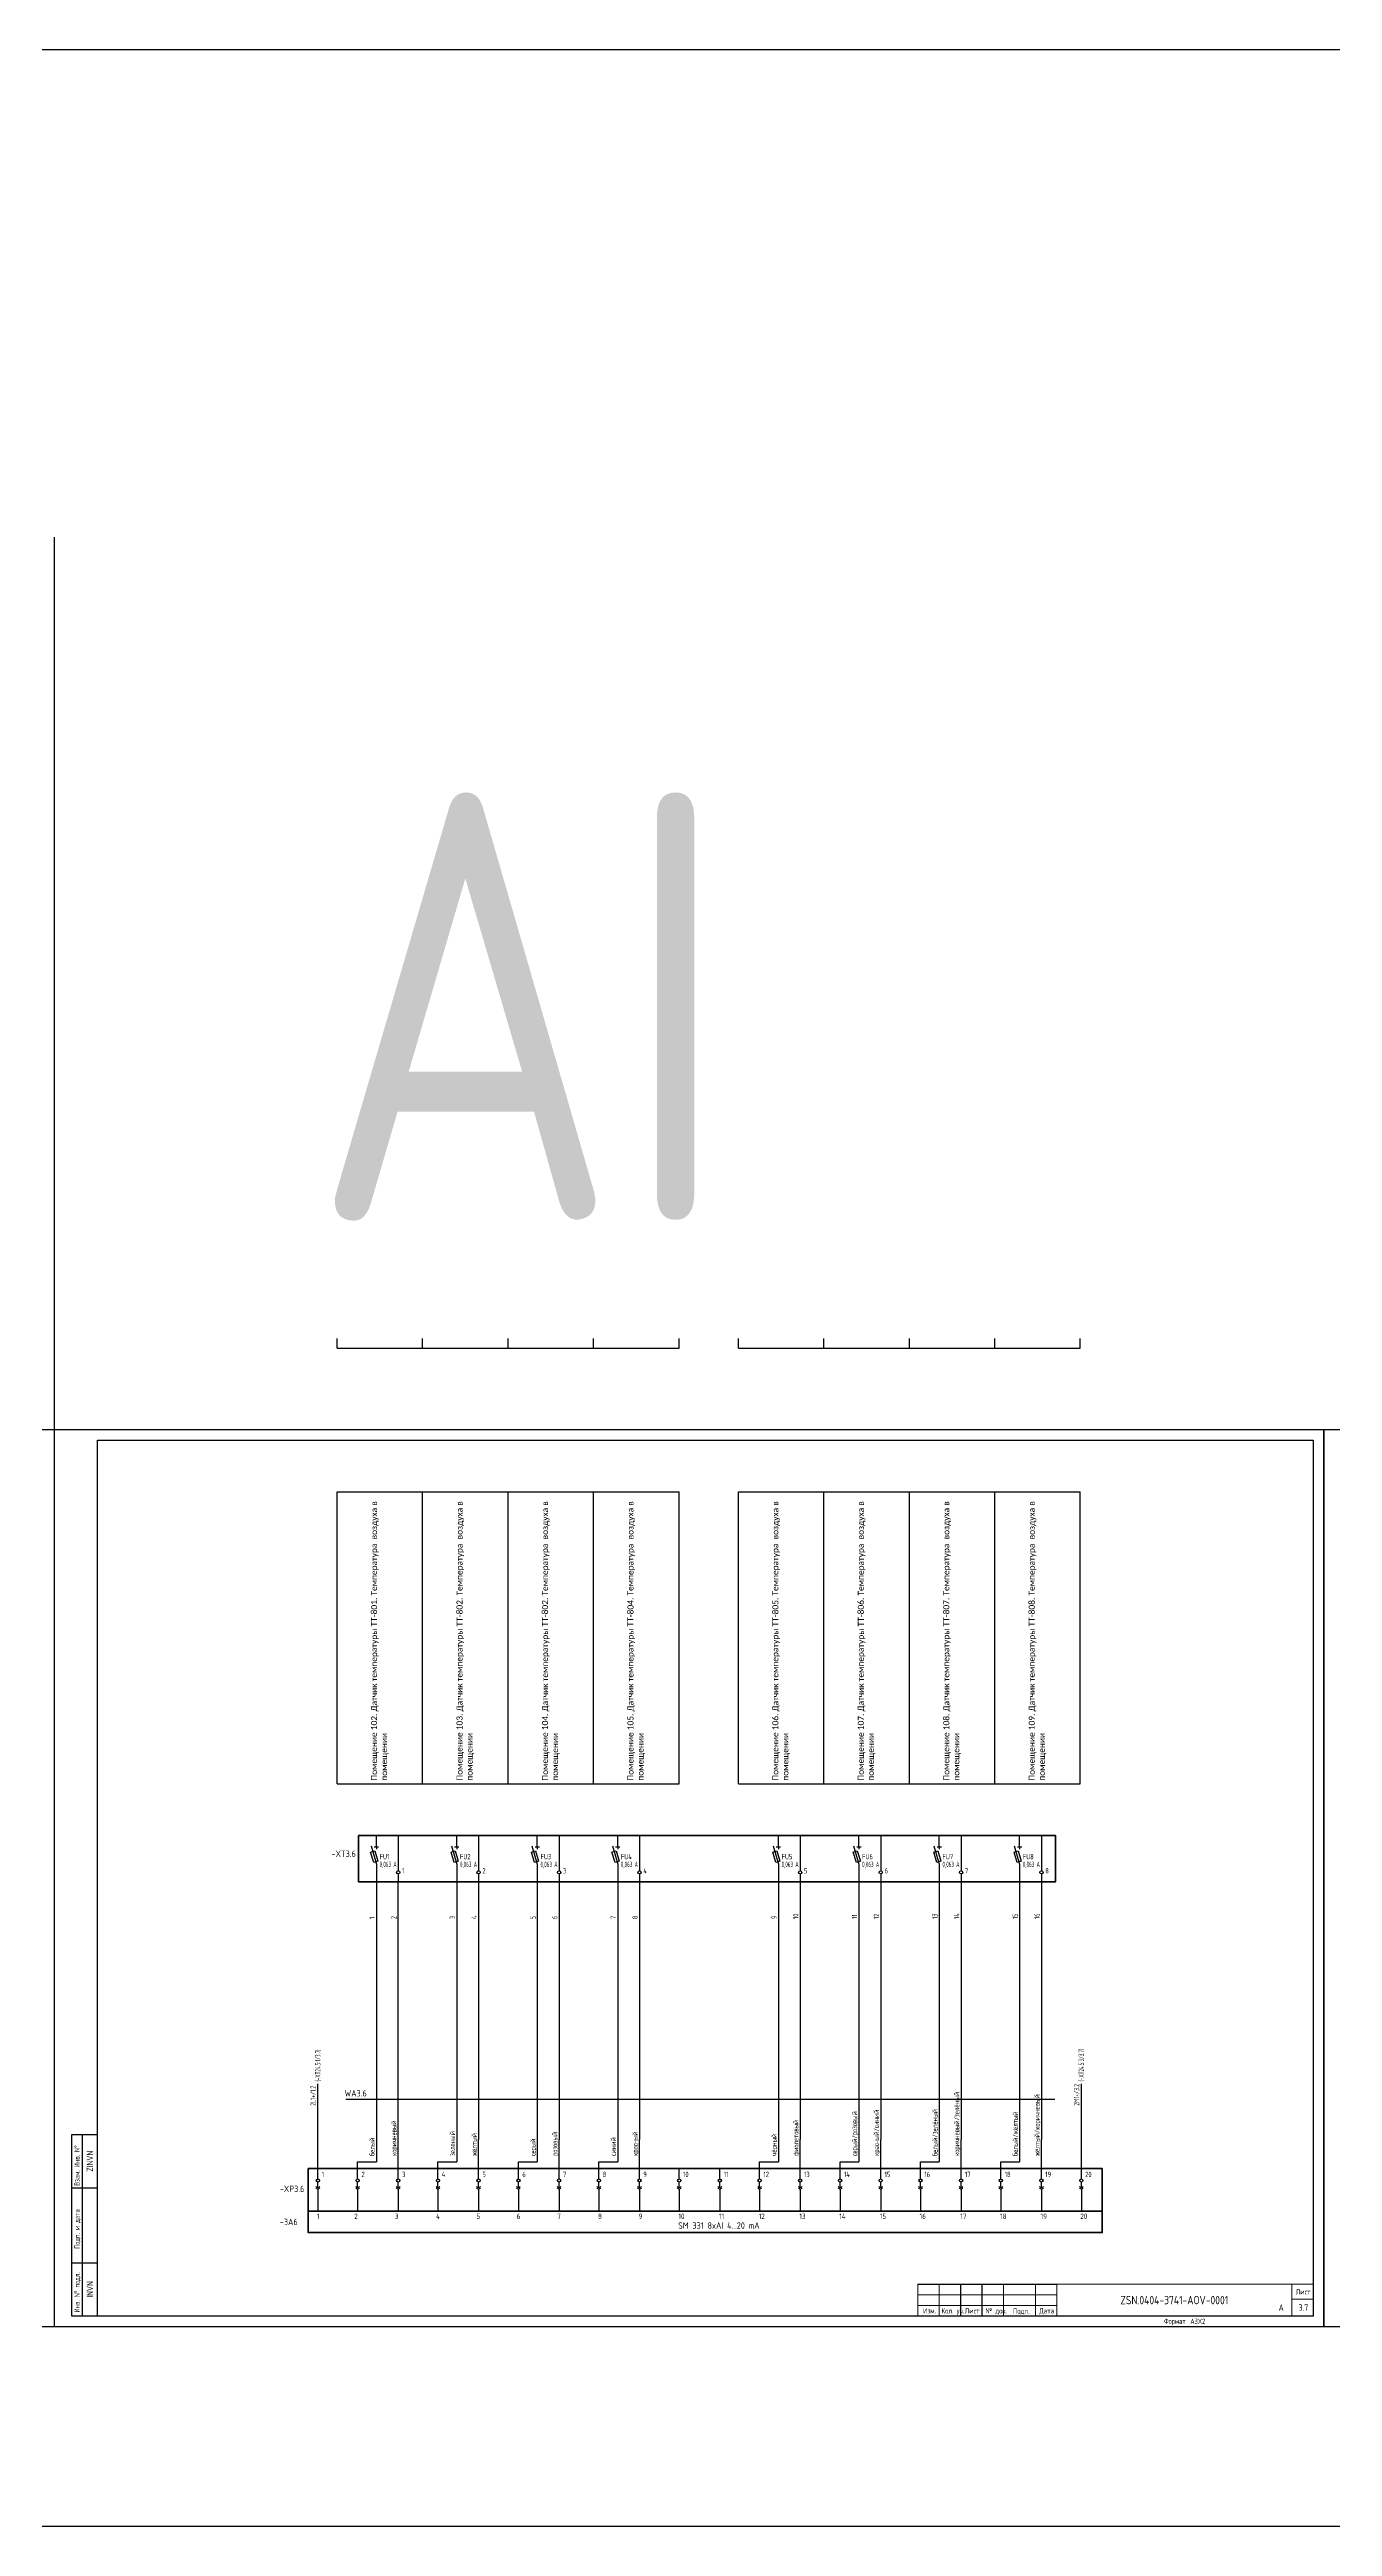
# Model space of a CAD drawing. Header units: millimetres. Extents: x 1235 to 19908, y 833 to 4314.
# Drawn here: x 4848 to 5448, y 1373 to 2532 of the extents above; entities that cross this region are included whole.
import ezdxf
from ezdxf.enums import TextEntityAlignment as Align

# ---------------------------------------------------------------- set-up
doc = ezdxf.new("R2010")
doc.units = ezdxf.units.MM
doc.layers.add('EPLAN108', color=5, linetype='Continuous', lineweight=30)
for name, color, linetype in [('КИА_МАРКИРОВКА', 2, 'Continuous'), ('КИА_НАКЛЕЙКИ', 1, 'Continuous'), ('КИА_РАМКИ-ШТАМПЫ', 7, 'Continuous'), ('ФОРМАТ', 7, 'Continuous')]:
    doc.layers.add(name, color=color, linetype=linetype)
doc.styles.add('GOST-A 3-1', font='', dxfattribs={"height": 3})
doc.styles.add('GOSTA-2.5-1', font='', dxfattribs={"width": 0.9, "height": 2.5})
doc.styles.add('ROMAND0-100', font='romand.shx')
doc.styles.add('ROMANS0-60', font='romans.shx', dxfattribs={"width": 0.6})
doc.styles.add('ROMANS0-70', font='romans.shx', dxfattribs={"width": 0.7})
doc.styles.get("Standard").update_dxf_attribs({"font": 'arial.ttf'})
doc.styles.get('GOST-A 3-1').set_extended_font_data('GOST type A')
doc.styles.get('GOSTA-2.5-1').set_extended_font_data('GOST Type AU')

# ---------------------------------------------------------------- blocks, each defined once
blk = doc.blocks.new('A$C5D65067D')
at = {"color": 0}
for p, q in [((-2.7, 13.8), (-0.7, 14.4)), ((-1.2, 9), (-2.7, 13.8)), ((-2.5, 16.8), (0, 8.3)), ((-1, 16.3), (1, 16.3)), ((-0.7, 14.4), (0.7, 9.6)), ((0, 16.3), (0, 21.6)), ((0, 16.3), (0, 15.3)), ((10.2, 21.6), (10.2, 5.1)), ((35, 13.8), (36.9, 14.4)), ((36.4, 9), (35, 13.8)), ((35.1, 16.8), (37.6, 8.3)), ((36.6, 16.3), (38.6, 16.3)), ((36.9, 14.4), (38.3, 9.6)), ((37.6, 16.3), (37.6, 21.6)), ((37.6, 16.3), (37.6, 15.3)), ((47.8, 21.6), (47.8, 5.1)), ((72.6, 13.8), (74.5, 14.4)), ((74, 9), (72.6, 13.8)), ((72.8, 16.8), (75.3, 8.3)), ((74.3, 16.3), (76.3, 16.3)), ((74.5, 14.4), (75.9, 9.6)), ((75.3, 16.3), (75.3, 21.6)), ((75.3, 16.3), (75.3, 15.3)), ((85.5, 21.6), (85.5, 5.1)), ((110.2, 13.8), (112.2, 14.4)), ((111.7, 9), (110.2, 13.8)), ((110.4, 16.8), (112.9, 8.3)), ((111.9, 16.3), (113.9, 16.3)), ((112.2, 14.4), (113.6, 9.6)), ((112.9, 16.3), (112.9, 21.6)), ((112.9, 16.3), (112.9, 15.3)), ((123.1, 21.6), (123.1, 5.1)), ((185.5, 13.8), (187.4, 14.4)), ((186.9, 9), (185.5, 13.8)), ((185.7, 16.8), (188.2, 8.3)), ((187.1, 16.3), (189.1, 16.3)), ((187.4, 14.4), (188.8, 9.6)), ((188.1, 16.3), (188.1, 21.6)), ((188.1, 16.3), (188.1, 15.3)), ((198.3, 21.6), (198.3, 5.1)), ((223.1, 13.8), (225, 14.4)), ((224.6, 9), (223.1, 13.8)), ((223.3, 16.8), (225.8, 8.3)), ((224.8, 16.3), (226.8, 16.3)), ((225, 14.4), (226.5, 9.6)), ((225.8, 16.3), (225.8, 21.6)), ((225.8, 16.3), (225.8, 15.3)), ((236, 21.6), (236, 5.1)), ((260.8, 13.8), (262.7, 14.4)), ((262.2, 9), (260.8, 13.8)), ((260.9, 16.8), (263.4, 8.3)), ((262.4, 16.3), (264.4, 16.3)), ((262.7, 14.4), (264.1, 9.6)), ((263.4, 16.3), (263.4, 21.6)), ((263.4, 16.3), (263.4, 15.3)), ((273.6, 21.6), (273.6, 5.1)), ((298.4, 13.8), (300.3, 14.4)), ((299.8, 9), (298.4, 13.8)), ((298.5, 16.8), (301, 8.3)), ((300, 16.3), (302, 16.3)), ((300.3, 14.4), (301.7, 9.6)), ((301, 16.3), (301, 21.6)), ((301, 16.3), (301, 15.3)), ((311.2, 21.6), (311.2, 5.1)), ((0.7, 9.6), (-1.2, 9)), ((0, 8.3), (0, 0)), ((10.2, 3.6), (10.2, 0)), ((38.3, 9.6), (36.4, 9)), ((37.6, 8.3), (37.6, 0)), ((47.8, 3.6), (47.8, 0)), ((75.9, 9.6), (74, 9)), ((75.3, 8.3), (75.3, 0)), ((85.5, 3.6), (85.5, 0)), ((113.6, 9.6), (111.7, 9)), ((112.9, 8.3), (112.9, 0)), ((123.1, 3.6), (123.1, 0)), ((188.8, 9.6), (186.9, 9)), ((188.2, 8.3), (188.2, 0)), ((198.3, 3.6), (198.3, 0)), ((226.5, 9.6), (224.6, 9)), ((225.8, 8.3), (225.8, 0)), ((236, 3.6), (236, 0)), ((264.1, 9.6), (262.2, 9)), ((263.4, 8.3), (263.4, 0)), ((273.6, 3.6), (273.6, 0)), ((301.7, 9.6), (299.8, 9)), ((301, 8.3), (301, 0)), ((311.2, 3.6), (311.2, 0))]:
    blk.add_line(p, q, dxfattribs=at)
at = {"color": 0, "lineweight": 40}
blk.add_lwpolyline([(-8.4, 21.6), (317.8, 21.6), (317.8, 0), (-8.4, 0)], close=True, dxfattribs=at)
at = {"color": 0}
for centre in [(10.2, 4.4), (47.8, 4.4), (85.5, 4.4), (123.1, 4.4), (198.3, 4.4), (236, 4.4), (273.6, 4.4), (311.2, 4.4)]:
    blk.add_circle(centre, 0.75, dxfattribs=at)
at = {"style": 'GOSTA-2.5-1'}
for s, width, p in [('FU1', 0.9, (1.5, 10.5)), ('FU2', 0.9, (39.1, 10.5)), ('FU3', 0.9, (76.8, 10.5)), ('FU4', 0.9, (114.4, 10.5)), ('FU5', 0.9, (189.6, 10.5)), ('FU6', 0.9, (227.3, 10.5)), ('FU7', 0.9, (264.9, 10.5)), ('FU8', 0.9, (302.5, 10.5)), ('0,063 A', 0.7, (1.5, 6.9)), ('1', 0.9, (12, 3.9)), ('0,063 A', 0.7, (39.1, 6.9)), ('2', 0.9, (49.6, 3.9)), ('0,063 A', 0.7, (76.8, 6.9)), ('3', 0.9, (87.3, 3.9)), ('0,063 A', 0.7, (114.4, 6.9)), ('4', 0.9, (124.9, 3.9)), ('0,063 A', 0.7, (189.6, 6.9)), ('5', 0.9, (200.1, 3.9)), ('0,063 A', 0.7, (227.3, 6.9)), ('6', 0.9, (237.8, 3.9)), ('0,063 A', 0.7, (264.9, 6.9)), ('7', 0.9, (275.4, 3.9)), ('0,063 A', 0.7, (302.5, 6.9)), ('8', 0.9, (313, 3.9))]:
    blk.add_text(s, height=2.5, dxfattribs=dict(at, width=width)).set_placement(p)
blk = doc.blocks.new('frm6')
at = {"layer": 'ФОРМАТ'}
blk.add_line((-185, 15), (-120, 15), dxfattribs=at)
at = {"layer": 'ФОРМАТ', "const_width": 0.5}
blk.add_lwpolyline([(-185, 15), (-185, 0), (0, 0), (0, 15)], close=True, dxfattribs=at)
for points in [[(-175, 15), (-175, 0)], [(-165, 15), (-165, 0)], [(-155, 15), (-155, 0)], [(-145, 15), (-145, 0)], [(-130, 15), (-130, 0)], [(-120, 15), (-120, 0)], [(-10, 15), (-10, 0)], [(-185, 10), (-120, 10)], [(-185, 5), (-120, 5)], [(-10, 8), (0, 8)]]:
    blk.add_lwpolyline(points, dxfattribs=at)
at = {"layer": 'ФОРМАТ', "style": 'GOSTA-2.5-1', "width": 0.95}
for s, p in [('Лист', (-8.2, 9.4)), ('Изм.', (-182.6, 0.5)), ('Кол. уч.', (-174, 0.5)), ('Лист', (-163.1, 0.5)), ('№ док.', (-153.4, 0.5)), ('Подп.', (-140.5, 0.4)), ('Дата', (-128.2, 0.5))]:
    blk.add_text(s, height=2.5, dxfattribs=at).set_placement(p, align=Align.BOTTOM_LEFT)
at = {"layer": 'ФОРМАТ', "flags": 8}
for tag, style, width, p in [('R2', 'ROMANS0-70', 0.7, (-184.4, 10)), ('QTY2', 'ROMANS0-70', 0.65, (-174.3, 10.3)), ('SH2', 'ROMANS0-70', 0.7, (-164.3, 10)), ('ND2', 'ROMANS0-60', 0.6, (-154.3, 10)), ('SIGN2', 'ROMANS0-70', 0.7, (-144.3, 10)), ('DATE2', 'ROMANS0-70', 0.43, (-129.4, 10)), ('R1', 'ROMANS0-70', 0.7, (-184.4, 5)), ('QTY1', 'ROMANS0-70', 0.65, (-174.3, 5.3)), ('SH1', 'ROMANS0-70', 0.7, (-164.3, 5)), ('ND1', 'ROMANS0-60', 0.6, (-154.3, 5)), ('SIGN1', 'ROMANS0-70', 0.7, (-144.3, 5)), ('DATE1', 'ROMANS0-70', 0.43, (-129.4, 5))]:
    blk.add_attdef(tag, text='', height=3, dxfattribs=dict(at, style=style, width=width)).set_placement(p, align=Align.BOTTOM_LEFT)
at = {"layer": 'ФОРМАТ', "style": 'ROMANS0-70', "width": 0.7, "flags": 8}
blk.add_attdef('SH', text='', height=3, dxfattribs=at).set_placement((-5.2, 3.8), align=Align.MIDDLE_CENTER)
blk = doc.blocks.new('*T51')
at = {"linetype": 'ByBlock', "lineweight": -2, "transparency": 16777216}
for p, q in [((0, 0), (0, 136.7)), ((0, 136.7), (160, 136.7)), ((40, 0), (40, 136.7)), ((80, 0), (80, 136.7)), ((120, 0), (120, 136.7)), ((160, 0), (160, 136.7)), ((187.8, 0), (187.8, 136.7)), ((187.8, 136.7), (347.8, 136.7)), ((227.8, 0), (227.8, 136.7)), ((267.8, 0), (267.8, 136.7)), ((307.8, 0), (307.8, 136.7)), ((347.8, 0), (347.8, 136.7)), ((594, 0), (594, 136.7)), ((594, 136.7), (754, 136.7)), ((634, 0), (634, 136.7)), ((674, 0), (674, 136.7)), ((714, 0), (714, 136.7)), ((754, 0), (754, 136.7)), ((781.8, 0), (781.8, 136.7)), ((781.8, 136.7), (941.8, 136.7)), ((821.8, 0), (821.8, 136.7)), ((861.8, 0), (861.8, 136.7)), ((901.8, 0), (901.8, 136.7)), ((941.8, 0), (941.8, 136.7)), ((1188, 0), (1188, 136.7)), ((1188, 136.7), (1348, 136.7)), ((1228, 0), (1228, 136.7)), ((1375.8, 136.7), (1535.8, 136.7)), ((0, 0), (160, 0)), ((187.8, 0), (347.8, 0)), ((594, 0), (754, 0)), ((1188, 0), (1348, 0)), ((1375.8, 0), (1535.8, 0)), ((781.8, 0), (941.8, 0))]:
    blk.add_line(p, q, dxfattribs=at)
at = {"color": 0, "linetype": 'ByBlock', "lineweight": -2, "transparency": 16777216}
for p, q in [((1268, 0), (1268, 136.7)), ((1308, 0), (1308, 136.7)), ((1348, 0), (1348, 136.7)), ((1375.8, 0), (1375.8, 136.7)), ((1415.8, 0), (1415.8, 136.7)), ((1455.8, 0), (1455.8, 136.7)), ((1495.8, 0), (1495.8, 136.7)), ((1535.8, 0), (1535.8, 136.7))]:
    blk.add_line(p, q, dxfattribs=at)
at = {"color": 0, "transparency": 16777216, "width": 133.705, "attachment_point": 4, "rotation": 90}
for s, insert, char_height in [('{\\fCalibri|b0|i0|c0;Помещение 102. Датчик температуры TT-801. Температура  воздуха в помещении', (20, 1.5), 2.822), ('{\\fCalibri|b0|i0|c0;Помещение 103. Датчик температуры TT-802. Температура  воздуха в помещении', (60, 1.5), 2.822), ('{\\fCalibri|b0|i0|c0;Помещение 104. Датчик температуры TT-802. Температура  воздуха в помещении', (100, 1.5), 2.822), ('{\\fCalibri|b0|i0|c0;Помещение 105. Датчик температуры TT-804. Температура  воздуха в помещении', (140, 1.5), 2.822), ('{\\fCalibri|b0|i0|c0;Помещение 106. Датчик температуры TT-805. Температура  воздуха в помещении', (207.8, 1.5), 2.822), ('{\\fCalibri|b0|i0|c0;Помещение 107. Датчик температуры TT-806. Температура  воздуха в помещении', (247.8, 1.5), 2.822), ('{\\fCalibri|b0|i0|c0;Помещение 108. Датчик температуры TT-807. Температура  воздуха в помещении', (287.8, 1.5), 2.822), ('{\\fCalibri|b0|i0|c0;Помещение 109. Датчик температуры TT-808. Температура  воздуха в помещении', (327.8, 1.5), 2.822), ('{\\fCalibri|b0|i0|c0;Помещение 110. Датчик температуры TT-809. Температура  воздуха в помещении', (614, 1.5), 2.822), ('{\\fCalibri|b0|i0|c0;Помещение 111. Датчик температуры TT-810. Температура  воздуха в помещении', (654, 1.5), 2.822), ('{\\fCalibri|b0|i0|c0;Установка приточной вентиляции AH-0001. Теплообменник TO. Датчик температуры обратной воды TT-012A. Температура обратного теплоносителя', (881.8, 1.5), 2.8222), ('{\\fCalibri|b0|i0|c0;Установка приточной вентиляции AH-0001. Теплообменник TO. Датчик температуры обратной воды TT-012B. Температура обратного теплоносителя', (921.8, 1.5), 2.8222), ('{\\fCalibri|b0|i0|c0;Установка приточной вентиляции AH-0001. Теплообменник TO. Датчик температуры обратной воды TT-012B. Температура обратного теплоносителя', (1208, 1.5), 2.8222), ('{\\fCalibri|b0|i0|c0;Установка приточной вентиляции AH-0001. Приточный вентилятор AH-0001-A. Датчик температуры TT-011A. Температура приточного воздуха', (801.8, 1.5), 2.8222), ('{\\fCalibri|b0|i0|c0;Установка приточной вентиляции AH-0001. Приточный вентилятор AH-0001-B. Датчик температуры TT-011B. Температура приточного воздуха', (841.8, 1.5), 2.8222), ('{\\fCalibri|b0|i0|c0;Установка приточной вентиляции AH-0001. Клапан TV-011A. Электропривод TV-011A. Положение клапана', (694, 1.5), 2.8222), ('{\\fCalibri|b0|i0|c0;Установка приточной вентиляции AH-0001. Клапан TV-011B. Электропривод TV-011B. Положение клапана', (734, 1.5), 2.8222), ('{\\fCalibri|b0|i0|c0;резерв', (1248, 1.5), 2.822), ('{\\fCalibri|b0|i0|c0;резерв', (1288, 1.5), 2.822), ('{\\fCalibri|b0|i0|c0;резерв', (1328, 1.5), 2.822), ('{\\fCalibri|b0|i0|c0;резерв', (1395.8, 1.5), 2.822), ('{\\fCalibri|b0|i0|c0;резерв', (1435.8, 1.5), 2.822), ('{\\fCalibri|b0|i0|c0;резерв', (1475.8, 1.5), 2.822), ('{\\fCalibri|b0|i0|c0;резерв', (1515.8, 1.5), 2.822)]:
    blk.add_mtext(s, dxfattribs=dict(at, insert=insert, char_height=char_height))
blk = doc.blocks.new('*T250')
at = {"linetype": 'ByBlock', "lineweight": -2, "transparency": 16777216}
for p, q in [((0, 0), (0, 136.705)), ((0, 136.705), (160, 136.705)), ((40, 0), (40, 136.705)), ((80, 0), (80, 136.705)), ((120, 0), (120, 136.705)), ((160, 0), (160, 136.705)), ((0, 0), (160, 0))]:
    blk.add_line(p, q, dxfattribs=at)
at = {"color": 0, "transparency": 16777216, "char_height": 2.82222, "width": 133.705, "attachment_point": 4, "rotation": 90}
for s, insert in [('{\\fCalibri|b0|i0|c0;Помещение 106. Датчик температуры TT-805. Температура  воздуха в помещении', (20, 1.5)), ('{\\fCalibri|b0|i0|c0;Помещение 107. Датчик температуры TT-806. Температура  воздуха в помещении', (60, 1.5)), ('{\\fCalibri|b0|i0|c0;Помещение 108. Датчик температуры TT-807. Температура  воздуха в помещении', (100, 1.5)), ('{\\fCalibri|b0|i0|c0;Помещение 109. Датчик температуры TT-808. Температура  воздуха в помещении', (140, 1.5))]:
    blk.add_mtext(s, dxfattribs=dict(at, insert=insert))

msp = doc.modelspace()

# ---------------------------------------------------------------- linework, layer by layer
at = {"color": 0}
for p, q in [((4850, 1886.4), (4850, 2303.9)), ((5000.6, 1674.7), (5000.6, 1543.6)), ((5010.8, 1540.5), (5010.8, 1674.7)), ((5038.2, 1674.7), (5038.2, 1543.6)), ((5048.4, 1674.7), (5048.4, 1554.1)), ((5075.9, 1674.7), (5075.9, 1543.6)), ((5086.1, 1674.7), (5086.1, 1554.1)), ((5113.5, 1674.7), (5113.5, 1543.6)), ((5123.7, 1674.7), (5123.7, 1554.1)), ((5188.8, 1674.7), (5188.8, 1543.6)), ((5198.9, 1674.7), (5198.9, 1554.1)), ((5226.4, 1674.7), (5226.4, 1543.6)), ((5236.6, 1674.7), (5236.6, 1554.1)), ((5264, 1674.7), (5264, 1543.6)), ((5274.2, 1674.7), (5274.2, 1554.1)), ((5301.6, 1674.7), (5301.6, 1543.6)), ((5311.8, 1674.7), (5311.8, 1554.1)), ((4986.3, 1573), (5318, 1573)), ((5048.4, 1540.5), (5048.4, 1554.1)), ((5086.1, 1540.5), (5086.1, 1554.1)), ((5123.7, 1540.5), (5123.7, 1554.1)), ((5198.9, 1540.5), (5198.9, 1554.1)), ((5236.6, 1540.5), (5236.6, 1554.1)), ((5274.2, 1540.5), (5274.2, 1554.1)), ((5311.8, 1540.5), (5311.8, 1554.1)), ((4991.8, 1540.5), (4991.8, 1543.6)), ((4991.8, 1543.6), (5000.6, 1543.6)), ((5029.4, 1540.5), (5029.4, 1543.6)), ((5029.4, 1543.6), (5038.2, 1543.6)), ((5067.1, 1540.5), (5067.1, 1543.6)), ((5067.1, 1543.6), (5075.9, 1543.6)), ((5104.7, 1540.5), (5104.7, 1543.6)), ((5104.7, 1543.6), (5113.5, 1543.6)), ((5179.9, 1540.5), (5179.9, 1543.6)), ((5179.9, 1543.6), (5188.8, 1543.6)), ((5217.6, 1540.5), (5217.6, 1543.6)), ((5217.6, 1543.6), (5226.4, 1543.6)), ((5255.2, 1540.5), (5255.2, 1543.6)), ((5255.2, 1543.6), (5264, 1543.6)), ((5292.8, 1540.5), (5292.8, 1543.6)), ((5292.8, 1543.6), (5301.6, 1543.6))]:
    msp.add_line(p, q, dxfattribs=at)
at = {"color": 1}
for p, q in [((4982.2, 1924.4), (4982.2, 1929)), ((4982.2, 1924.4), (5022.2, 1924.4)), ((5022.2, 1924.4), (5022.2, 1929)), ((5022.2, 1924.4), (5062.2, 1924.4)), ((5062.2, 1924.4), (5062.2, 1929)), ((5062.2, 1924.4), (5102.2, 1924.4)), ((5102.2, 1924.4), (5102.2, 1929)), ((5102.2, 1924.4), (5142.2, 1924.4)), ((5142.2, 1924.4), (5142.2, 1929)), ((5170, 1924.4), (5170, 1929)), ((5170, 1924.4), (5210, 1924.4)), ((5210, 1924.4), (5210, 1929)), ((5210, 1924.4), (5250, 1924.4)), ((5250, 1924.4), (5250, 1929)), ((5250, 1924.4), (5290, 1924.4)), ((5290, 1924.4), (5290, 1929)), ((5290, 1924.4), (5330, 1924.4)), ((5330, 1924.4), (5330, 1929)), ((4973.2, 1540.5), (4973.2, 1580.2))]:
    msp.add_line(p, q, dxfattribs=at)
for p, q in [((4256, 1886.4), (4850, 1886.4)), ((4850, 1886.4), (5444, 1886.4)), ((4850, 1466.4), (4850, 1886.4)), ((4870, 1881.4), (5439, 1881.4)), ((4870, 1471.4), (4870, 1881.4)), ((5439, 1881.4), (5439, 1471.4)), ((5444, 1886.4), (5444, 1466.4)), ((5444, 1886.4), (6038, 1886.4)), ((5444, 1466.4), (5444, 1886.4)), ((4858, 1471.4), (4858, 1556.4)), ((4858, 1556.4), (4870, 1556.4)), ((4863, 1471.4), (4863, 1556.4)), ((4858, 1531.4), (4870, 1531.4)), ((4973.2, 1535.7), (4973.2, 1540.5)), ((4973.2, 1531.4), (4973.2, 1534.2)), ((4973.2, 1530.6), (4973.2, 1520.5)), ((4991.8, 1535.7), (4991.8, 1540.5)), ((4991.8, 1531.4), (4991.8, 1534.2)), ((4991.8, 1530.6), (4991.8, 1520.5)), ((5010.8, 1535.7), (5010.8, 1540.5)), ((5010.8, 1531.4), (5010.8, 1534.2)), ((5010.8, 1530.6), (5010.8, 1520.5)), ((5029.4, 1535.7), (5029.4, 1540.5)), ((5029.4, 1531.4), (5029.4, 1534.2)), ((5029.4, 1530.6), (5029.4, 1520.5)), ((5048.4, 1535.7), (5048.4, 1540.5)), ((5048.4, 1531.4), (5048.4, 1534.2)), ((5048.4, 1530.6), (5048.4, 1520.5)), ((5067.1, 1535.7), (5067.1, 1540.5)), ((5067.1, 1531.4), (5067.1, 1534.2)), ((5067.1, 1530.6), (5067.1, 1520.5)), ((5086.1, 1535.7), (5086.1, 1540.5)), ((5086.1, 1531.4), (5086.1, 1534.2)), ((5086.1, 1530.6), (5086.1, 1520.5)), ((5104.7, 1535.7), (5104.7, 1540.5)), ((5104.7, 1531.4), (5104.7, 1534.2)), ((5104.7, 1530.6), (5104.7, 1520.5)), ((5123.7, 1535.7), (5123.7, 1540.5)), ((5123.7, 1531.4), (5123.7, 1534.2)), ((5123.7, 1530.6), (5123.7, 1520.5)), ((5142.3, 1535.7), (5142.3, 1540.5)), ((5142.3, 1531.4), (5142.3, 1534.2)), ((5142.3, 1530.6), (5142.3, 1520.5)), ((5161.3, 1535.7), (5161.3, 1540.5)), ((5161.3, 1531.4), (5161.3, 1534.2)), ((5161.3, 1530.6), (5161.3, 1520.5)), ((5179.9, 1535.7), (5179.9, 1540.5)), ((5179.9, 1531.4), (5179.9, 1534.2)), ((5179.9, 1530.6), (5179.9, 1520.5)), ((5198.9, 1535.7), (5198.9, 1540.5)), ((5198.9, 1531.4), (5198.9, 1534.2)), ((5198.9, 1530.6), (5198.9, 1520.5)), ((5217.6, 1535.7), (5217.6, 1540.5)), ((5217.6, 1531.4), (5217.6, 1534.2)), ((5217.6, 1530.6), (5217.6, 1520.5)), ((5236.6, 1535.7), (5236.6, 1540.5)), ((5236.6, 1531.4), (5236.6, 1534.2)), ((5236.6, 1530.6), (5236.6, 1520.5)), ((5255.2, 1535.7), (5255.2, 1540.5)), ((5255.2, 1531.4), (5255.2, 1534.2)), ((5255.2, 1530.6), (5255.2, 1520.5)), ((5274.2, 1535.7), (5274.2, 1540.5)), ((5274.2, 1531.4), (5274.2, 1534.2)), ((5274.2, 1530.6), (5274.2, 1520.5)), ((5292.8, 1535.7), (5292.8, 1540.5)), ((5292.8, 1531.4), (5292.8, 1534.2)), ((5292.8, 1530.6), (5292.8, 1520.5)), ((5311.8, 1535.7), (5311.8, 1540.5)), ((5311.8, 1531.4), (5311.8, 1534.2)), ((5311.8, 1530.6), (5311.8, 1520.5)), ((5330.5, 1535.7), (5330.5, 1540.5)), ((5330.5, 1531.4), (5330.5, 1534.2)), ((5330.5, 1530.6), (5330.5, 1520.5)), ((4858, 1496.4), (4870, 1496.4)), ((4863, 1496.4), (4870, 1496.4)), ((4850, 1466.4), (4256, 1466.4)), ((5444, 1466.4), (4850, 1466.4)), ((4870, 1471.4), (4858, 1471.4)), ((5439, 1471.4), (4870, 1471.4)), ((6038, 1466.4), (5444, 1466.4))]:
    msp.add_line(p, q)
at = {"color": 4}
msp.add_line((5330.5, 1540.5), (5330.5, 1580.2), dxfattribs=at)
at = {"lineweight": 18}
for p, q in [((4973.2, 1531.4), (4972.3, 1532.1)), ((4973.2, 1530.6), (4972.3, 1531.4)), ((4973.2, 1531.4), (4974.1, 1532.1)), ((4973.2, 1530.6), (4974.1, 1531.4)), ((4991.8, 1531.4), (4990.9, 1532.1)), ((4991.8, 1530.6), (4990.9, 1531.4)), ((4991.8, 1531.4), (4992.7, 1532.1)), ((4991.8, 1530.6), (4992.7, 1531.4)), ((5010.8, 1531.4), (5009.9, 1532.1)), ((5010.8, 1530.6), (5009.9, 1531.4)), ((5010.8, 1531.4), (5011.7, 1532.1)), ((5010.8, 1530.6), (5011.7, 1531.4)), ((5029.4, 1531.4), (5028.5, 1532.1)), ((5029.4, 1530.6), (5028.5, 1531.4)), ((5029.4, 1531.4), (5030.3, 1532.1)), ((5029.4, 1530.6), (5030.3, 1531.4)), ((5048.4, 1531.4), (5047.5, 1532.1)), ((5048.4, 1530.6), (5047.5, 1531.4)), ((5048.4, 1531.4), (5049.3, 1532.1)), ((5048.4, 1530.6), (5049.3, 1531.4)), ((5067.1, 1531.4), (5066.2, 1532.1)), ((5067.1, 1530.6), (5066.2, 1531.4)), ((5067.1, 1531.4), (5067.9, 1532.1)), ((5067.1, 1530.6), (5067.9, 1531.4)), ((5086.1, 1531.4), (5085.2, 1532.1)), ((5086.1, 1530.6), (5085.2, 1531.4)), ((5086.1, 1531.4), (5086.9, 1532.1)), ((5086.1, 1530.6), (5086.9, 1531.4)), ((5104.7, 1531.4), (5103.8, 1532.1)), ((5104.7, 1530.6), (5103.8, 1531.4)), ((5104.7, 1531.4), (5105.6, 1532.1)), ((5104.7, 1530.6), (5105.6, 1531.4)), ((5123.7, 1531.4), (5122.8, 1532.1)), ((5123.7, 1530.6), (5122.8, 1531.4)), ((5123.7, 1531.4), (5124.6, 1532.1)), ((5123.7, 1530.6), (5124.6, 1531.4)), ((5142.3, 1531.4), (5141.4, 1532.1)), ((5142.3, 1530.6), (5141.4, 1531.4)), ((5142.3, 1531.4), (5143.2, 1532.1)), ((5142.3, 1530.6), (5143.2, 1531.4)), ((5161.3, 1531.4), (5160.4, 1532.1)), ((5161.3, 1530.6), (5160.4, 1531.4)), ((5161.3, 1531.4), (5162.2, 1532.1)), ((5161.3, 1530.6), (5162.2, 1531.4)), ((5179.9, 1531.4), (5179.1, 1532.1)), ((5179.9, 1530.6), (5179.1, 1531.4)), ((5179.9, 1531.4), (5180.8, 1532.1)), ((5179.9, 1530.6), (5180.8, 1531.4)), ((5198.9, 1531.4), (5198.1, 1532.1)), ((5198.9, 1530.6), (5198.1, 1531.4)), ((5198.9, 1531.4), (5199.8, 1532.1)), ((5198.9, 1530.6), (5199.8, 1531.4)), ((5217.6, 1531.4), (5216.7, 1532.1)), ((5217.6, 1530.6), (5216.7, 1531.4)), ((5217.6, 1531.4), (5218.5, 1532.1)), ((5217.6, 1530.6), (5218.5, 1531.4)), ((5236.6, 1531.4), (5235.7, 1532.1)), ((5236.6, 1530.6), (5235.7, 1531.4)), ((5236.6, 1531.4), (5237.5, 1532.1)), ((5236.6, 1530.6), (5237.5, 1531.4)), ((5255.2, 1531.4), (5254.3, 1532.1)), ((5255.2, 1530.6), (5254.3, 1531.4)), ((5255.2, 1531.4), (5256.1, 1532.1)), ((5255.2, 1530.6), (5256.1, 1531.4)), ((5274.2, 1531.4), (5273.3, 1532.1)), ((5274.2, 1530.6), (5273.3, 1531.4)), ((5274.2, 1531.4), (5275.1, 1532.1)), ((5274.2, 1530.6), (5275.1, 1531.4)), ((5292.8, 1531.4), (5291.9, 1532.1)), ((5292.8, 1530.6), (5291.9, 1531.4)), ((5292.8, 1531.4), (5293.7, 1532.1)), ((5292.8, 1530.6), (5293.7, 1531.4)), ((5311.8, 1531.4), (5310.9, 1532.1)), ((5311.8, 1530.6), (5310.9, 1531.4)), ((5311.8, 1531.4), (5312.7, 1532.1)), ((5311.8, 1530.6), (5312.7, 1531.4)), ((5330.5, 1531.4), (5329.6, 1532.1)), ((5330.5, 1530.6), (5329.6, 1531.4)), ((5330.5, 1531.4), (5331.4, 1532.1)), ((5330.5, 1530.6), (5331.4, 1531.4))]:
    msp.add_line(p, q, dxfattribs=at)
at = {"lineweight": 40}
msp.add_line((4968.7, 1520.5), (5340.3, 1520.5), dxfattribs=at)
msp.add_lwpolyline([(4968.7, 1540.5), (5340.3, 1540.5), (5340.3, 1510.5), (4968.7, 1510.5)], close=True, dxfattribs=at)
for centre in [(4973.2, 1534.9), (4991.8, 1534.9), (5010.8, 1534.9), (5029.4, 1534.9), (5048.4, 1534.9), (5067.1, 1534.9), (5086.1, 1534.9), (5104.7, 1534.9), (5123.7, 1534.9), (5142.3, 1534.9), (5161.3, 1534.9), (5179.9, 1534.9), (5198.9, 1534.9), (5217.6, 1534.9), (5236.6, 1534.9), (5255.2, 1534.9), (5274.2, 1534.9), (5292.8, 1534.9), (5311.8, 1534.9), (5330.5, 1534.9)]:
    msp.add_circle(centre, 0.75)
at = {"layer": 'EPLAN108', "color": 2}
msp.add_lwpolyline([(1235.4, 2532.2), (19799.5, 2532.2), (19799.5, 1373), (1235.4, 1373)], close=True, dxfattribs=at)

# ---------------------------------------------------------------- block references
for name, p in [('*T51', (4982.2, 1720.5)), ('*T250', (5170, 1720.5))]:
    msp.add_blockref(name, p)
at = {"color": 0}
msp.add_blockref('A$C5D65067D', (5000.6, 1674.7), dxfattribs=at)
at = {"layer": 'КИА_РАМКИ-ШТАМПЫ'}
ref = msp.add_blockref('frm6', (5439, 1471.4), dxfattribs=at)
ref.add_attrib('TITLE', 'ZSN.0404-3741-AOV-0001', dxfattribs={"layer": '0', "height": 3.9, "style": 'ROMAND0-100', "width": 0.8, "flags": 8}).set_placement((5374, 1478.9), align=Align.MIDDLE_CENTER)
ref.add_attrib('SH', '3.7', dxfattribs={"layer": '0', "height": 3, "style": 'ROMANS0-70', "width": 0.7, "flags": 8}).set_placement((5434.4, 1475.4), align=Align.MIDDLE_CENTER)
ref.add_attrib('REV', 'А', dxfattribs={"layer": '0', "height": 3, "style": 'ROMANS0-70', "width": 0.7, "flags": 8}).set_placement((5424, 1475.4), align=Align.MIDDLE_CENTER)

# ---------------------------------------------------------------- texts
for s, height, style, p in [('AI', 200, 'GOST-A 3-1', (4969.6, 1984.5)), ('-XP3.6', 3, 'GOST-A 3-1', (4955.4, 1529.5)), ('1', 2.5, 'GOSTA-2.5-1', (4972.7, 1516.9)), ('2', 2.5, 'GOSTA-2.5-1', (4990.2, 1516.9)), ('3', 2.5, 'GOSTA-2.5-1', (5009.2, 1516.9)), ('4', 2.5, 'GOSTA-2.5-1', (5028.5, 1516.9)), ('5', 2.5, 'GOSTA-2.5-1', (5047.4, 1516.9)), ('6', 2.5, 'GOSTA-2.5-1', (5066.2, 1516.9)), ('7', 2.5, 'GOSTA-2.5-1', (5085.2, 1516.9)), ('8', 2.5, 'GOSTA-2.5-1', (5104.3, 1516.9)), ('9', 2.5, 'GOSTA-2.5-1', (5123.3, 1516.9)), ('10', 2.5, 'GOSTA-2.5-1', (5141.9, 1516.9)), ('11', 2.5, 'GOSTA-2.5-1', (5160.9, 1516.9)), ('12', 2.5, 'GOSTA-2.5-1', (5179.5, 1516.9)), ('13', 2.5, 'GOSTA-2.5-1', (5198.5, 1516.9)), ('14', 2.5, 'GOSTA-2.5-1', (5217.2, 1516.9)), ('15', 2.5, 'GOSTA-2.5-1', (5236.2, 1516.9)), ('16', 2.5, 'GOSTA-2.5-1', (5254.8, 1516.9)), ('17', 2.5, 'GOSTA-2.5-1', (5273.8, 1516.9)), ('18', 2.5, 'GOSTA-2.5-1', (5292.4, 1516.9)), ('19', 2.5, 'GOSTA-2.5-1', (5311.4, 1516.9)), ('20', 2.5, 'GOSTA-2.5-1', (5330, 1516.9)), ('SM 331 8xAI 4...20 mA', 3, 'GOST-A 3-1', (5141.8, 1512.3))]:
    msp.add_text(s, height=height, dxfattribs=dict(style=style)).set_placement(p)
at = {"style": 'GOSTA-2.5-1'}
for s, width, p in [('1', 0.9, (4999.8, 1657.2)), ('2', 0.9, (5010, 1657.2)), ('3', 0.9, (5037.4, 1657.2)), ('4', 0.9, (5047.6, 1657.2)), ('5', 0.9, (5075.1, 1657.2)), ('6', 0.9, (5085.3, 1657.2)), ('7', 0.9, (5112.7, 1657.2)), ('8', 0.9, (5122.9, 1657.2)), ('9', 0.9, (5187.9, 1657.2)), ('10', 0.9, (5198.1, 1657.2)), ('11', 0.9, (5225.6, 1657.2)), ('12', 0.9, (5235.8, 1657.2)), ('13', 0.9, (5263.2, 1657.2)), ('14', 0.9, (5273.4, 1657.2)), ('15', 0.9, (5300.8, 1657.2)), ('16', 0.9, (5311, 1657.2)), ('(-XT24.5:1/3.7)', 0.7, (4974.4, 1581.2)), ('(-XT24.5:3/3.7)', 0.7, (5331.7, 1581.2)), ('коричневый/зелёный', 0.9, (5273.4, 1546.4)), ('жёлтый/коричневый', 0.9, (5311, 1546.4)), ('белый', 0.9, (4999.8, 1546.4)), ('коричневый', 0.9, (5010, 1546.4)), ('зеленый', 0.9, (5037.4, 1546.4)), ('жёлтый', 0.9, (5047.6, 1546.4)), ('розовый', 0.9, (5085.3, 1546.4)), ('синий', 0.9, (5112.7, 1546.4)), ('красный', 0.9, (5122.9, 1546.4)), ('чёрный', 0.9, (5187.9, 1546.4)), ('фиолетовый', 0.9, (5198.1, 1546.4)), ('серый/розовый', 0.9, (5225.6, 1546.4)), ('красный/синий', 0.9, (5235.8, 1546.4)), ('белый/зелёный', 0.9, (5263.2, 1546.4)), ('белый/жёлтый', 0.9, (5300.8, 1546.4)), ('серый', 0.9, (5075.1, 1546.4))]:
    msp.add_text(s, height=2.5, rotation=90, dxfattribs=dict(at, width=width)).set_placement(p)
at = {"style": 'ROMANS0-70', "width": 0.7}
for s, p in [('Взам. Инв. N%%d', (4862.5, 1532.4)), ('Подп. и дата', (4862.5, 1502.9)), ('Инв. N%%d подл.', (4862.5, 1473.1))]:
    msp.add_text(s, height=2.5, rotation=90, dxfattribs=at).set_placement(p, align=Align.BOTTOM_LEFT)
for s, style, width, p in [('1', 'GOSTA-2.5-1', 0.9, (4975, 1536.5)), ('2', 'GOSTA-2.5-1', 0.9, (4993.6, 1536.5)), ('3', 'GOSTA-2.5-1', 0.9, (5012.6, 1536.5)), ('4', 'GOSTA-2.5-1', 0.9, (5031.2, 1536.5)), ('5', 'GOSTA-2.5-1', 0.9, (5050.2, 1536.5)), ('6', 'GOSTA-2.5-1', 0.9, (5068.9, 1536.5)), ('7', 'GOSTA-2.5-1', 0.9, (5087.9, 1536.5)), ('8', 'GOSTA-2.5-1', 0.9, (5106.5, 1536.5)), ('9', 'GOSTA-2.5-1', 0.9, (5125.5, 1536.5)), ('10', 'GOSTA-2.5-1', 0.9, (5144.1, 1536.5)), ('11', 'GOSTA-2.5-1', 0.9, (5163.1, 1536.5)), ('12', 'GOSTA-2.5-1', 0.9, (5181.7, 1536.5)), ('13', 'GOSTA-2.5-1', 0.9, (5200.7, 1536.5)), ('14', 'GOSTA-2.5-1', 0.9, (5219.4, 1536.5)), ('15', 'GOSTA-2.5-1', 0.9, (5238.4, 1536.5)), ('16', 'GOSTA-2.5-1', 0.9, (5257, 1536.5)), ('17', 'GOSTA-2.5-1', 0.9, (5276, 1536.5)), ('18', 'GOSTA-2.5-1', 0.9, (5294.6, 1536.5)), ('19', 'GOSTA-2.5-1', 0.9, (5313.6, 1536.5)), ('20', 'GOSTA-2.5-1', 0.9, (5332.3, 1536.5)), ('Формат', 'ROMANS0-70', 0.7, (5369.2, 1467.8))]:
    msp.add_text(s, height=2.5, dxfattribs=dict(style=style, width=width)).set_placement(p)
at = {"style": 'ROMANS0-70', "width": 0.7, "flags": 12}
for tag, p in [('ZINVN', (4866.5, 1543.9)), ('INVN', (4866.5, 1483.9))]:
    msp.add_attdef(tag, text='', height=3, rotation=90, dxfattribs=at).set_placement(p, align=Align.MIDDLE_CENTER)
at = {"ltscale": 100, "style": 'ROMANS0-70', "width": 0.7, "flags": 12}
msp.add_attdef('A3X2', text='A3x2', height=2.5, dxfattribs=at).set_placement((5381.5, 1467), align=Align.BOTTOM_LEFT)
at = {"layer": 'КИА_МАРКИРОВКА', "style": 'GOSTA-2.5-1', "width": 0.8}
for s, p in [('2L1+/1.2', (4972.2, 1569.9)), ('2M1+/3.2', (5329.5, 1569.9))]:
    msp.add_text(s, height=2.5, rotation=90, dxfattribs=at).set_placement(p)
at = {"layer": 'КИА_МАРКИРОВКА', "style": 'GOST-A 3-1'}
msp.add_text('WA3.6', height=3, dxfattribs=at).set_placement((4985.7, 1574.2))
at = {"layer": 'КИА_НАКЛЕЙКИ', "style": 'GOST-A 3-1'}
for s, p in [('-XT3.6', (4979.6, 1686.3)), ('-3A6', (4955.4, 1514))]:
    msp.add_text(s, height=3, dxfattribs=at).set_placement(p)

doc.saveas('drawing.dxf')
